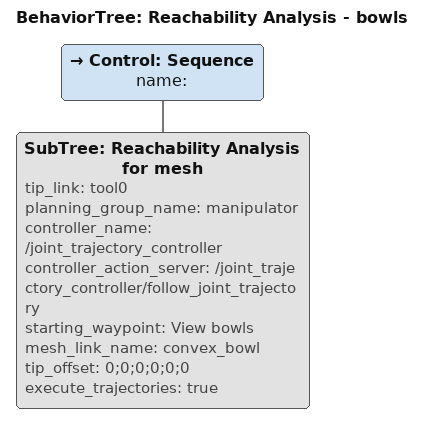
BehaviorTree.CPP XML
<?xml version='1.0' encoding='utf-8'?>
<root BTCPP_format="4" main_tree_to_execute="Reachability Analysis - bowls">
  <BehaviorTree ID="Reachability Analysis - bowls" _description="An example of performing reachability analysis for a object-normal task such as painting or sanding.">
    <Control ID="Sequence" name="">
      <SubTree ID="Reachability Analysis for mesh" tip_link="tool0" planning_group_name="manipulator" controller_name="/joint_trajectory_controller" controller_action_server="/joint_trajectory_controller/follow_joint_trajectory" starting_waypoint="View bowls" mesh_link_name="convex_bowl" tip_offset="0;0;0;0;0;0" execute_trajectories="true"/>
    </Control>
  </BehaviorTree>
</root>
